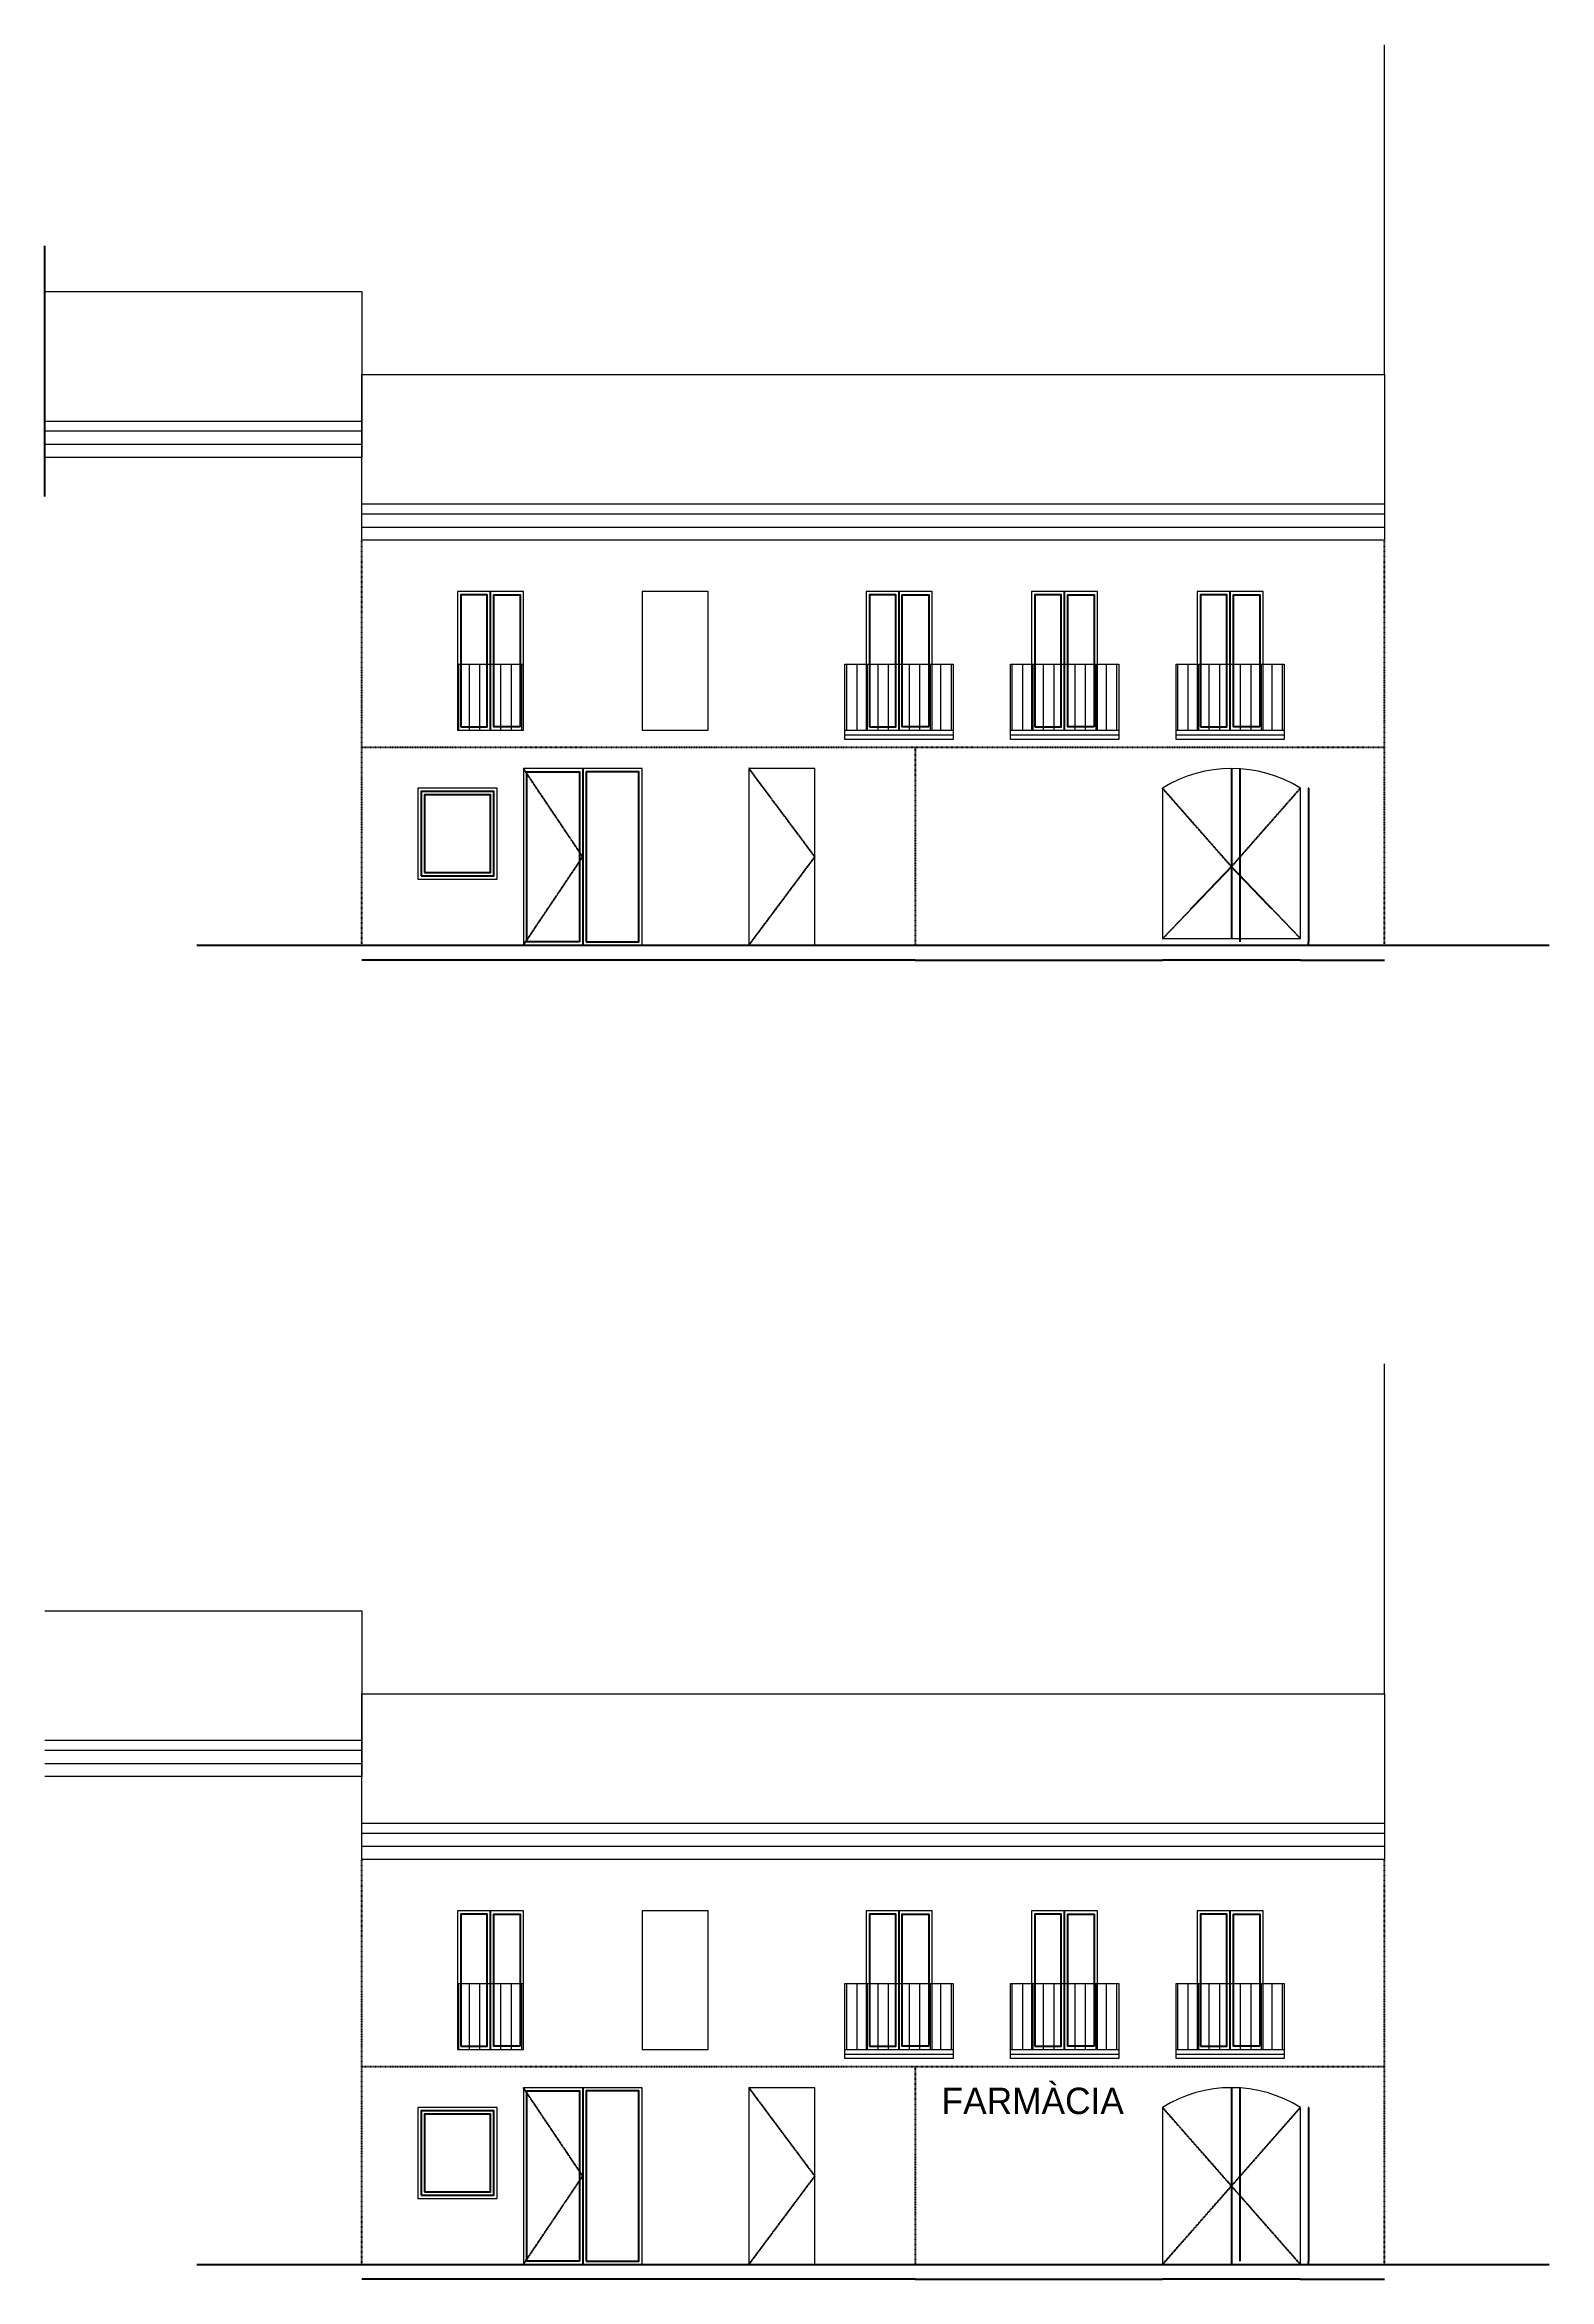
# Model space of a CAD drawing. Extents: x -50 to 69572, y -29139 to 50177.
# Drawn here: x 46762 to 69572, y 12082 to 45959 of the extents above; entities that cross this region are included whole.
import ezdxf

# ---------------------------------------------------------------- set-up
doc = ezdxf.new("R2010")
doc.units = 0
doc.header["$PDMODE"] = 1
doc.linetypes.add('ACAD_ISO03W100', pattern=[30, 12, -18])
doc.layers.get('DEFPOINTS').update_dxf_attribs({"color": 20})
for name, color, linetype in [('COTES', 123, 'Continuous'), ('DISCONTINUA', 52, 'ACAD_ISO03W100'), ('FUSTERIES', 144, 'Continuous'), ('PARETS', 6, 'Continuous')]:
    doc.layers.add(name, color=color, linetype=linetype)
doc.layers.add('PROJECCIÓ', color=52, linetype='Continuous', lineweight=13)
doc.layers.add('PROJECCIÓ SUAU', color=151, linetype='Continuous', lineweight=9)
doc.styles.add('ARIAL', font='')
doc.styles.get('ARIAL').set_extended_font_data('Century Gothic')
doc.dimstyles.new('Cotes Arnau', dxfattribs={"dimtxt": 0.1, "dimasz": 0.05, "dimexe": 0.05, "dimexo": 0.35, "dimgap": 0.04, "dimtad": 1, "dimlfac": 100, "dimrnd": 0.5, "dimtxsty": 'ARIAL', "dimblk1": 'Punta Cota', "dimblk2": 'Punta Cota Final', "dimsah": 1, "dimcen": 0, "dimse1": 1, "dimse2": 1, "dimadec": 0, "dimazin": 0, "dimtfac": 0.07, "dimtix": 1, "dimtmove": 0, "dimatfit": 2, "dimldrblk": 'NONE', "dimfxl": 0.05, "dimtolj": 1, "dimtzin": 0, "dimarcsym": 0})

# ---------------------------------------------------------------- blocks, each defined once
blk = doc.blocks.new('Punta Cota')
blk.add_line((0, -1), (0, 1))
blk = doc.blocks.new('Punta Cota Final')
blk.add_line((0, 1), (0, -1))
blk = doc.blocks.new('*D117')
at = {"layer": 'COTES', "color": 0, "linetype": 'ByBlock', "lineweight": -2, "transparency": 16777216}
blk.add_line((59959, 32082), (63709, 32082), dxfattribs=at)
at = {"layer": 'DEFPOINTS', "color": 0, "linetype": 'ByBlock', "transparency": 16777216}
for p in [(63709, 33307), (59959, 32307), (63709, 32082)]:
    blk.add_point(p, dxfattribs=at)
at = {"layer": 'COTES', "color": 0, "linetype": 'ByBlock', "lineweight": -2, "transparency": 16777216, "xscale": 0.03750000000000001, "yscale": 0.03750000000000001, "zscale": 0.03750000000000001, "rotation": 180}
blk.add_blockref('Punta Cota', (59959, 32082), dxfattribs=at)
at = {"layer": 'COTES', "color": 0, "linetype": 'ByBlock', "lineweight": -2, "transparency": 16777216, "xscale": 0.03750000000000001, "yscale": 0.03750000000000001, "zscale": 0.03750000000000001}
blk.add_blockref('Punta Cota Final', (63709, 32082), dxfattribs=at)
at = {"layer": 'COTES', "color": 0, "linetype": 'ByBlock', "transparency": 16777216, "insert": (61834, 32082), "char_height": 0.075, "attachment_point": 5, "style": 'ARIAL'}
blk.add_mtext('\\A1;375000', dxfattribs=at)
blk = doc.blocks.new('_None')
blk = doc.blocks.new('*D118')
at = {"layer": 'COTES', "color": 0, "linetype": 'ByBlock', "lineweight": -2, "transparency": 16777216}
blk.add_line((65799, 32082), (63709, 32082), dxfattribs=at)
at = {"layer": 'DEFPOINTS', "color": 0, "linetype": 'ByBlock', "transparency": 16777216}
for p in [(63709, 33307), (65799, 33307), (63709, 32082)]:
    blk.add_point(p, dxfattribs=at)
at = {"layer": 'COTES', "color": 0, "linetype": 'ByBlock', "lineweight": -2, "transparency": 16777216, "xscale": 0.03750000000000001, "yscale": 0.03750000000000001, "zscale": 0.03750000000000001}
for name, p, rotation in [('Punta Cota Final', (63709, 32082), 180.0000850010316), ('Punta Cota', (65799, 32082), 8.500103157338401e-05)]:
    blk.add_blockref(name, p, dxfattribs=dict(at, rotation=rotation))
at = {"layer": 'COTES', "color": 0, "linetype": 'ByBlock', "transparency": 16777216, "insert": (64754, 32082), "char_height": 0.075, "attachment_point": 5, "rotation": 0.0001, "style": 'ARIAL'}
blk.add_mtext('\\A1;209000', dxfattribs=at)
blk = doc.blocks.new('*D119')
at = {"layer": 'COTES', "color": 0, "linetype": 'ByBlock', "lineweight": -2, "transparency": 16777216}
blk.add_line((65799, 32082), (67072, 32082), dxfattribs=at)
at = {"layer": 'DEFPOINTS', "color": 0, "linetype": 'ByBlock', "transparency": 16777216}
for p in [(65799, 33307), (67072, 33307), (67072, 32082)]:
    blk.add_point(p, dxfattribs=at)
at = {"layer": 'COTES', "color": 0, "linetype": 'ByBlock', "lineweight": -2, "transparency": 16777216, "xscale": 0.03750000000000001, "yscale": 0.03750000000000001, "zscale": 0.03750000000000001}
for name, p, rotation in [('Punta Cota', (65799, 32082), 179.9999149989683), ('Punta Cota Final', (67072, 32082), 359.9999149989683)]:
    blk.add_blockref(name, p, dxfattribs=dict(at, rotation=rotation))
at = {"layer": 'COTES', "color": 0, "linetype": 'ByBlock', "transparency": 16777216, "insert": (66436, 32082), "char_height": 0.075, "attachment_point": 5, "rotation": 359.9999, "style": 'ARIAL'}
blk.add_mtext('\\A1;127309', dxfattribs=at)
blk = doc.blocks.new('*D120')
at = {"layer": 'COTES', "color": 0, "linetype": 'ByBlock', "lineweight": -2, "transparency": 16777216}
blk.add_line((64879, 34987), (64879, 32357), dxfattribs=at)
at = {"layer": 'DEFPOINTS', "color": 0, "linetype": 'ByBlock', "transparency": 16777216}
for p in [(64754, 34987), (64754, 32357), (64879, 32357)]:
    blk.add_point(p, dxfattribs=at)
at = {"layer": 'COTES', "color": 0, "linetype": 'ByBlock', "lineweight": -2, "transparency": 16777216, "xscale": 0.03750000000000001, "yscale": 0.03750000000000001, "zscale": 0.03750000000000001}
for name, p, rotation in [('Punta Cota', (64879, 34987), 90), ('Punta Cota Final', (64879, 32357), 270)]:
    blk.add_blockref(name, p, dxfattribs=dict(at, rotation=rotation))
at = {"layer": 'COTES', "color": 0, "linetype": 'ByBlock', "transparency": 16777216, "insert": (64879, 33672), "char_height": 0.075, "attachment_point": 5, "rotation": 90, "style": 'ARIAL'}
blk.add_mtext('\\A1;263000', dxfattribs=at)
blk = doc.blocks.new('*D116')
at = {"layer": 'COTES', "color": 0, "linetype": 'ByBlock', "lineweight": -2, "transparency": 16777216}
blk.add_line((65924, 34687), (65924, 32357), dxfattribs=at)
at = {"layer": 'DEFPOINTS', "color": 0, "linetype": 'ByBlock', "transparency": 16777216}
for p in [(65799, 34687), (65799, 32357), (65924, 32357)]:
    blk.add_point(p, dxfattribs=at)
at = {"layer": 'COTES', "color": 0, "linetype": 'ByBlock', "lineweight": -2, "transparency": 16777216, "xscale": 0.03750000000000001, "yscale": 0.03750000000000001, "zscale": 0.03750000000000001}
for name, p, rotation in [('Punta Cota', (65924, 34687), 90), ('Punta Cota Final', (65924, 32357), 270)]:
    blk.add_blockref(name, p, dxfattribs=dict(at, rotation=rotation))
at = {"layer": 'COTES', "color": 0, "linetype": 'ByBlock', "transparency": 16777216, "insert": (65924, 33522), "char_height": 0.075, "attachment_point": 5, "rotation": 90, "style": 'ARIAL'}
blk.add_mtext('\\A1;233000', dxfattribs=at)
blk = doc.blocks.new('*D124')
at = {"layer": 'COTES', "color": 0, "linetype": 'ByBlock', "lineweight": -2, "transparency": 16777216}
blk.add_line((65924, 32307), (65924, 32357), dxfattribs=at)
at = {"layer": 'DEFPOINTS', "color": 0, "linetype": 'ByBlock', "transparency": 16777216}
for p in [(65799, 32357), (65799, 32307), (65924, 32357)]:
    blk.add_point(p, dxfattribs=at)
at = {"layer": 'COTES', "color": 0, "linetype": 'ByBlock', "lineweight": -2, "transparency": 16777216, "xscale": 0.03750000000000001, "yscale": 0.03750000000000001, "zscale": 0.03750000000000001}
for name, p, rotation in [('Punta Cota Final', (65924, 32357), 90), ('Punta Cota', (65924, 32307), 270)]:
    blk.add_blockref(name, p, dxfattribs=dict(at, rotation=rotation))
at = {"layer": 'COTES', "color": 0, "linetype": 'ByBlock', "transparency": 16777216, "insert": (65924, 32332), "char_height": 0.075, "attachment_point": 5, "rotation": 90, "style": 'ARIAL'}
blk.add_mtext('\\A1;5000', dxfattribs=at)
blk = doc.blocks.new('*D132')
at = {"layer": 'COTES', "color": 0, "linetype": 'ByBlock', "lineweight": -2, "transparency": 16777216}
blk.add_line((59959, 32082), (51569, 32082), dxfattribs=at)
at = {"layer": 'DEFPOINTS', "color": 0, "linetype": 'ByBlock', "transparency": 16777216}
for p in [(51569, 32307), (59959, 32307), (51569, 32082)]:
    blk.add_point(p, dxfattribs=at)
at = {"layer": 'COTES', "color": 0, "linetype": 'ByBlock', "lineweight": -2, "transparency": 16777216, "xscale": 0.03750000000000001, "yscale": 0.03750000000000001, "zscale": 0.03750000000000001}
for name, p, rotation in [('Punta Cota Final', (51569, 32082), 179.9999538767327), ('Punta Cota', (59959, 32082), 359.9999538767327)]:
    blk.add_blockref(name, p, dxfattribs=dict(at, rotation=rotation))
at = {"layer": 'COTES', "color": 0, "linetype": 'ByBlock', "transparency": 16777216, "insert": (55764, 32082), "char_height": 0.075, "attachment_point": 5, "rotation": 360, "style": 'ARIAL'}
blk.add_mtext('\\A1;838990,5', dxfattribs=at)
blk = doc.blocks.new('*D134')
at = {"layer": 'COTES', "color": 0, "linetype": 'ByBlock', "lineweight": -2, "transparency": 16777216}
blk.add_line((59959, 12082), (63709, 12082), dxfattribs=at)
at = {"layer": 'DEFPOINTS', "color": 0, "linetype": 'ByBlock', "transparency": 16777216}
for p in [(63709, 13307), (59959, 12307), (63709, 12082)]:
    blk.add_point(p, dxfattribs=at)
at = {"layer": 'COTES', "color": 0, "linetype": 'ByBlock', "lineweight": -2, "transparency": 16777216, "xscale": 0.03750000000000001, "yscale": 0.03750000000000001, "zscale": 0.03750000000000001, "rotation": 180}
blk.add_blockref('Punta Cota', (59959, 12082), dxfattribs=at)
at = {"layer": 'COTES', "color": 0, "linetype": 'ByBlock', "lineweight": -2, "transparency": 16777216, "xscale": 0.03750000000000001, "yscale": 0.03750000000000001, "zscale": 0.03750000000000001}
blk.add_blockref('Punta Cota Final', (63709, 12082), dxfattribs=at)
at = {"layer": 'COTES', "color": 0, "linetype": 'ByBlock', "transparency": 16777216, "insert": (61834, 12082), "char_height": 0.075, "attachment_point": 5, "style": 'ARIAL'}
blk.add_mtext('\\A1;375000', dxfattribs=at)
blk = doc.blocks.new('*D135')
at = {"layer": 'COTES', "color": 0, "linetype": 'ByBlock', "lineweight": -2, "transparency": 16777216}
blk.add_line((65799, 12082), (63709, 12082), dxfattribs=at)
at = {"layer": 'DEFPOINTS', "color": 0, "linetype": 'ByBlock', "transparency": 16777216}
for p in [(63709, 13307), (65799, 13307), (63709, 12082)]:
    blk.add_point(p, dxfattribs=at)
at = {"layer": 'COTES', "color": 0, "linetype": 'ByBlock', "lineweight": -2, "transparency": 16777216, "xscale": 0.03750000000000001, "yscale": 0.03750000000000001, "zscale": 0.03750000000000001}
for name, p, rotation in [('Punta Cota Final', (63709, 12082), 180.0000850010316), ('Punta Cota', (65799, 12082), 8.500103157338401e-05)]:
    blk.add_blockref(name, p, dxfattribs=dict(at, rotation=rotation))
at = {"layer": 'COTES', "color": 0, "linetype": 'ByBlock', "transparency": 16777216, "insert": (64754, 12082), "char_height": 0.075, "attachment_point": 5, "rotation": 0.0001, "style": 'ARIAL'}
blk.add_mtext('\\A1;209000', dxfattribs=at)
blk = doc.blocks.new('*D136')
at = {"layer": 'COTES', "color": 0, "linetype": 'ByBlock', "lineweight": -2, "transparency": 16777216}
blk.add_line((65799, 12082), (67072, 12082), dxfattribs=at)
at = {"layer": 'DEFPOINTS', "color": 0, "linetype": 'ByBlock', "transparency": 16777216}
for p in [(65799, 13307), (67072, 13307), (67072, 12082)]:
    blk.add_point(p, dxfattribs=at)
at = {"layer": 'COTES', "color": 0, "linetype": 'ByBlock', "lineweight": -2, "transparency": 16777216, "xscale": 0.03750000000000001, "yscale": 0.03750000000000001, "zscale": 0.03750000000000001}
for name, p, rotation in [('Punta Cota', (65799, 12082), 179.9999149989683), ('Punta Cota Final', (67072, 12082), 359.9999149989683)]:
    blk.add_blockref(name, p, dxfattribs=dict(at, rotation=rotation))
at = {"layer": 'COTES', "color": 0, "linetype": 'ByBlock', "transparency": 16777216, "insert": (66436, 12082), "char_height": 0.075, "attachment_point": 5, "rotation": 359.9999, "style": 'ARIAL'}
blk.add_mtext('\\A1;127309', dxfattribs=at)
blk = doc.blocks.new('*D137')
at = {"layer": 'COTES', "color": 0, "linetype": 'ByBlock', "lineweight": -2, "transparency": 16777216}
blk.add_line((64879, 14987), (64879, 12357), dxfattribs=at)
at = {"layer": 'DEFPOINTS', "color": 0, "linetype": 'ByBlock', "transparency": 16777216}
for p in [(64754, 14987), (64754, 12357), (64879, 12357)]:
    blk.add_point(p, dxfattribs=at)
at = {"layer": 'COTES', "color": 0, "linetype": 'ByBlock', "lineweight": -2, "transparency": 16777216, "xscale": 0.03750000000000001, "yscale": 0.03750000000000001, "zscale": 0.03750000000000001}
for name, p, rotation in [('Punta Cota', (64879, 14987), 90), ('Punta Cota Final', (64879, 12357), 270)]:
    blk.add_blockref(name, p, dxfattribs=dict(at, rotation=rotation))
at = {"layer": 'COTES', "color": 0, "linetype": 'ByBlock', "transparency": 16777216, "insert": (64879, 13672), "char_height": 0.075, "attachment_point": 5, "rotation": 90, "style": 'ARIAL'}
blk.add_mtext('\\A1;263000', dxfattribs=at)
blk = doc.blocks.new('*D138')
at = {"layer": 'COTES', "color": 0, "linetype": 'ByBlock', "lineweight": -2, "transparency": 16777216}
blk.add_line((65924, 14687), (65924, 12357), dxfattribs=at)
at = {"layer": 'DEFPOINTS', "color": 0, "linetype": 'ByBlock', "transparency": 16777216}
for p in [(65799, 14687), (65799, 12357), (65924, 12357)]:
    blk.add_point(p, dxfattribs=at)
at = {"layer": 'COTES', "color": 0, "linetype": 'ByBlock', "lineweight": -2, "transparency": 16777216, "xscale": 0.03750000000000001, "yscale": 0.03750000000000001, "zscale": 0.03750000000000001}
for name, p, rotation in [('Punta Cota', (65924, 14687), 90), ('Punta Cota Final', (65924, 12357), 270)]:
    blk.add_blockref(name, p, dxfattribs=dict(at, rotation=rotation))
at = {"layer": 'COTES', "color": 0, "linetype": 'ByBlock', "transparency": 16777216, "insert": (65924, 13522), "char_height": 0.075, "attachment_point": 5, "rotation": 90, "style": 'ARIAL'}
blk.add_mtext('\\A1;233000', dxfattribs=at)
blk = doc.blocks.new('*D133')
at = {"layer": 'COTES', "color": 0, "linetype": 'ByBlock', "lineweight": -2, "transparency": 16777216}
blk.add_line((65924, 12307), (65924, 12357), dxfattribs=at)
at = {"layer": 'DEFPOINTS', "color": 0, "linetype": 'ByBlock', "transparency": 16777216}
for p in [(65799, 12357), (65799, 12307), (65924, 12357)]:
    blk.add_point(p, dxfattribs=at)
at = {"layer": 'COTES', "color": 0, "linetype": 'ByBlock', "lineweight": -2, "transparency": 16777216, "xscale": 0.03750000000000001, "yscale": 0.03750000000000001, "zscale": 0.03750000000000001}
for name, p, rotation in [('Punta Cota Final', (65924, 12357), 90), ('Punta Cota', (65924, 12307), 270)]:
    blk.add_blockref(name, p, dxfattribs=dict(at, rotation=rotation))
at = {"layer": 'COTES', "color": 0, "linetype": 'ByBlock', "transparency": 16777216, "insert": (65924, 12332), "char_height": 0.075, "attachment_point": 5, "rotation": 90, "style": 'ARIAL'}
blk.add_mtext('\\A1;5000', dxfattribs=at)
blk = doc.blocks.new('*D139')
at = {"layer": 'COTES', "color": 0, "linetype": 'ByBlock', "lineweight": -2, "transparency": 16777216}
blk.add_line((59959, 12082), (51569, 12082), dxfattribs=at)
at = {"layer": 'DEFPOINTS', "color": 0, "linetype": 'ByBlock', "transparency": 16777216}
for p in [(51569, 12307), (59959, 12307), (51569, 12082)]:
    blk.add_point(p, dxfattribs=at)
at = {"layer": 'COTES', "color": 0, "linetype": 'ByBlock', "lineweight": -2, "transparency": 16777216, "xscale": 0.03750000000000001, "yscale": 0.03750000000000001, "zscale": 0.03750000000000001}
for name, p, rotation in [('Punta Cota Final', (51569, 12082), 179.9999538767327), ('Punta Cota', (59959, 12082), 359.9999538767327)]:
    blk.add_blockref(name, p, dxfattribs=dict(at, rotation=rotation))
at = {"layer": 'COTES', "color": 0, "linetype": 'ByBlock', "transparency": 16777216, "insert": (55764, 12082), "char_height": 0.075, "attachment_point": 5, "rotation": 360, "style": 'ARIAL'}
blk.add_mtext('\\A1;838990,5', dxfattribs=at)

msp = doc.modelspace()

# ---------------------------------------------------------------- hatches: boundary and pattern name
at = {"layer": 'PROJECCIÓ SUAU'}
h = msp.add_hatch(dxfattribs=at)
h.set_pattern_fill('ANSI31', color=256, scale=50, angle=45)
h.set_pattern_definition([(90, (53519.05, 35566.67), (-158.75, 0), [])])
h.paths.add_polyline_path([(54019.05148, 36566.6691), (53019.05148, 36566.6691), (53019.05148, 35566.6691), (54019.05148, 35566.6691)])
h = msp.add_hatch(dxfattribs=at)
h.set_pattern_fill('ANSI31', color=256, scale=50, angle=45)
h.set_pattern_definition([(90, (59713.76, 35566.67), (-158.75, 0), [])])
h.paths.add_polyline_path([(60533.75656, 36566.6691), (58893.75656, 36566.6691), (58893.75656, 35566.6691), (60533.75656, 35566.6691)])
h = msp.add_hatch(dxfattribs=at)
h.set_pattern_fill('ANSI31', color=256, scale=50, angle=45)
h.set_pattern_definition([(90, (62223.76, 35566.67), (-158.75, 0), [])])
h.paths.add_polyline_path([(63043.75656, 36566.6691), (61403.75656, 36566.6691), (61403.75656, 35566.6691), (63043.75656, 35566.6691)])
h = msp.add_hatch(dxfattribs=at)
h.set_pattern_fill('ANSI31', color=256, scale=50, angle=45)
h.set_pattern_definition([(90, (64733.76, 35566.67), (-158.75, 0), [])])
h.paths.add_polyline_path([(65553.75656, 36566.6691), (63913.75656, 36566.6691), (63913.75656, 35566.6691), (65553.75656, 35566.6691)])
h = msp.add_hatch(dxfattribs=at)
h.set_pattern_fill('ANSI31', color=256, scale=50, angle=45)
h.set_pattern_definition([(90, (53519.05, 15566.67), (-158.75, 0), [])])
h.paths.add_polyline_path([(54019.05148, 16566.6691), (53019.05148, 16566.6691), (53019.05148, 15566.6691), (54019.05148, 15566.6691)])
h = msp.add_hatch(dxfattribs=at)
h.set_pattern_fill('ANSI31', color=256, scale=50, angle=45)
h.set_pattern_definition([(90, (59713.76, 15566.67), (-158.75, 0), [])])
h.paths.add_polyline_path([(60533.75656, 16566.6691), (58893.75656, 16566.6691), (58893.75656, 15566.6691), (60533.75656, 15566.6691)])
h = msp.add_hatch(dxfattribs=at)
h.set_pattern_fill('ANSI31', color=256, scale=50, angle=45)
h.set_pattern_definition([(90, (62223.76, 15566.67), (-158.75, 0), [])])
h.paths.add_polyline_path([(63043.75656, 16566.6691), (61403.75656, 16566.6691), (61403.75656, 15566.6691), (63043.75656, 15566.6691)])
h = msp.add_hatch(dxfattribs=at)
h.set_pattern_fill('ANSI31', color=256, scale=50, angle=45)
h.set_pattern_definition([(90, (64733.76, 15566.67), (-158.75, 0), [])])
h.paths.add_polyline_path([(65553.75656, 16566.6691), (63913.75656, 16566.6691), (63913.75656, 15566.6691), (65553.75656, 15566.6691)])

# ---------------------------------------------------------------- linework, layer by layer
msp.add_lwpolyline([(46762.02028, 39108.04427), (46762.02028, 42910.756)])
at = {"layer": 'DISCONTINUA', "ltscale": 0.005}
for points in [[(51569.14639, 32306.6691), (51569.14639, 38446.6691)], [(67072.14269, 32306.6691), (67072.14269, 38446.6691)], [(51569.14639, 35306.6691), (67072.14269, 35306.6691)], [(59959.05148, 35306.6691), (59959.05148, 32306.6691)], [(54019.05148, 32306.6691), (54919.05148, 33646.6691), (54019.05148, 34986.6691)], [(57438.46164, 32306.6691), (58438.46164, 33646.6691), (57438.46164, 34986.6691)], [(63709.05148, 32406.6691), (64754.05148, 33496.6691), (63709.05148, 34686.6691)], [(65799.05148, 32406.6691), (64754.05148, 33496.6691), (65799.05148, 34686.6691)], [(51569.14639, 12306.6691), (51569.14639, 18446.6691)], [(67072.14269, 12306.6691), (67072.14269, 18446.6691)], [(51569.14639, 15306.6691), (67072.14269, 15306.6691)], [(59959.05148, 15306.6691), (59959.05148, 12306.6691)], [(54019.05148, 12306.6691), (54919.05148, 13646.6691), (54019.05148, 14986.6691)], [(57438.46164, 12306.6691), (58438.46164, 13646.6691), (57438.46164, 14986.6691)], [(63709.05148, 12306.6691), (64754.05148, 13496.6691), (63709.05148, 14686.6691)], [(65799.05148, 12306.6691), (64754.05148, 13496.6691), (65799.05148, 14686.6691)]]:
    msp.add_lwpolyline(points, dxfattribs=at)
at = {"layer": 'FUSTERIES'}
for points in [[(53069.05148, 35616.6691), (53469.05148, 35616.6691), (53469.05148, 37616.6691), (53069.05148, 37616.6691)], [(53969.05148, 35616.6691), (53569.05148, 35616.6691), (53569.05148, 37616.6691), (53969.05148, 37616.6691)], [(59263.75656, 35616.6691), (59663.75656, 35616.6691), (59663.75656, 37616.6691), (59263.75656, 37616.6691)], [(60163.75656, 35616.6691), (59763.75656, 35616.6691), (59763.75656, 37616.6691), (60163.75656, 37616.6691)], [(61773.75656, 35616.6691), (62173.75656, 35616.6691), (62173.75656, 37616.6691), (61773.75656, 37616.6691)], [(62673.75656, 35616.6691), (62273.75656, 35616.6691), (62273.75656, 37616.6691), (62673.75656, 37616.6691)], [(64283.75656, 35616.6691), (64683.75656, 35616.6691), (64683.75656, 37616.6691), (64283.75656, 37616.6691)], [(65183.75656, 35616.6691), (64783.75656, 35616.6691), (64783.75656, 37616.6691), (65183.75656, 37616.6691)], [(54869.05148, 32356.6691), (54069.05148, 32356.6691), (54069.05148, 34936.6691), (54869.05148, 34936.6691)], [(54969.05148, 32356.6691), (55769.05148, 32356.6691), (55769.05148, 34936.6691), (54969.05148, 34936.6691)], [(52469.05148, 33356.6691), (53569.05148, 33356.6691), (53569.05148, 34636.6691), (52469.05148, 34636.6691)], [(52519.05148, 33406.6691), (53519.05148, 33406.6691), (53519.05148, 34586.6691), (52519.05148, 34586.6691)], [(53069.05148, 15616.6691), (53469.05148, 15616.6691), (53469.05148, 17616.6691), (53069.05148, 17616.6691)], [(53969.05148, 15616.6691), (53569.05148, 15616.6691), (53569.05148, 17616.6691), (53969.05148, 17616.6691)], [(59263.75656, 15616.6691), (59663.75656, 15616.6691), (59663.75656, 17616.6691), (59263.75656, 17616.6691)], [(60163.75656, 15616.6691), (59763.75656, 15616.6691), (59763.75656, 17616.6691), (60163.75656, 17616.6691)], [(61773.75656, 15616.6691), (62173.75656, 15616.6691), (62173.75656, 17616.6691), (61773.75656, 17616.6691)], [(62673.75656, 15616.6691), (62273.75656, 15616.6691), (62273.75656, 17616.6691), (62673.75656, 17616.6691)], [(64283.75656, 15616.6691), (64683.75656, 15616.6691), (64683.75656, 17616.6691), (64283.75656, 17616.6691)], [(65183.75656, 15616.6691), (64783.75656, 15616.6691), (64783.75656, 17616.6691), (65183.75656, 17616.6691)], [(54869.05148, 12356.6691), (54069.05148, 12356.6691), (54069.05148, 14936.6691), (54869.05148, 14936.6691)], [(54969.05148, 12356.6691), (55769.05148, 12356.6691), (55769.05148, 14936.6691), (54969.05148, 14936.6691)], [(52469.05148, 13356.6691), (53569.05148, 13356.6691), (53569.05148, 14636.6691), (52469.05148, 14636.6691)], [(52519.05148, 13406.6691), (53519.05148, 13406.6691), (53519.05148, 14586.6691), (52519.05148, 14586.6691)]]:
    msp.add_lwpolyline(points, close=True, dxfattribs=at)
for points in [[(53519.05148, 35566.6691), (53519.05148, 37666.6691)], [(59713.75656, 35566.6691), (59713.75656, 37666.6691)], [(62223.75656, 35566.6691), (62223.75656, 37666.6691)], [(64733.75656, 35566.6691), (64733.75656, 37666.6691)], [(54919.05148, 34986.6691), (54919.05148, 32306.6691)], [(64754.05148, 34986.6691), (64754.05148, 32406.6691)], [(53519.05148, 15566.6691), (53519.05148, 17666.6691)], [(59713.75656, 15566.6691), (59713.75656, 17666.6691)], [(62223.75656, 15566.6691), (62223.75656, 17666.6691)], [(64733.75656, 15566.6691), (64733.75656, 17666.6691)], [(54919.05148, 14986.6691), (54919.05148, 12306.6691)], [(64754.05148, 14986.6691), (64754.05148, 12306.6691)]]:
    msp.add_lwpolyline(points, dxfattribs=at)
at = {"layer": 'PARETS'}
for points in [[(49069.14639, 32306.6691), (69572.14269, 32306.6691)], [(49069.14639, 12306.6691), (69572.14269, 12306.6691)]]:
    msp.add_lwpolyline(points, dxfattribs=at)
at = {"layer": 'PROJECCIÓ'}
for points in [[(67072.14269, 40958.6691), (67072.14269, 45958.6691)], [(46762.02028, 42214.6691), (51569.14639, 42214.6691), (51569.14639, 39702.6691), (46762.02028, 39702.6691)], [(46762.02028, 40252.6691), (51569.14639, 40252.6691)], [(51569.14639, 38996.6691), (67072.14269, 38996.6691)], [(53019.05148, 36566.6691), (54019.05148, 36566.6691)], [(58893.75656, 35566.6691), (58893.75656, 36566.6691), (60533.75656, 36566.6691), (60533.75656, 35566.6691)], [(61403.75656, 35566.6691), (61403.75656, 36566.6691), (63043.75656, 36566.6691), (63043.75656, 35566.6691)], [(63913.75656, 35566.6691), (63913.75656, 36566.6691), (65553.75656, 36566.6691), (65553.75656, 35566.6691)], [(67072.14269, 20958.6691), (67072.14269, 25958.6691)], [(46762.02028, 22214.6691), (51569.14639, 22214.6691), (51569.14639, 19702.6691), (46762.02028, 19702.6691)], [(46762.02028, 20252.6691), (51569.14639, 20252.6691)], [(51569.14639, 18996.6691), (67072.14269, 18996.6691)], [(53019.05148, 16566.6691), (54019.05148, 16566.6691)], [(58893.75656, 15566.6691), (58893.75656, 16566.6691), (60533.75656, 16566.6691), (60533.75656, 15566.6691)], [(61403.75656, 15566.6691), (61403.75656, 16566.6691), (63043.75656, 16566.6691), (63043.75656, 15566.6691)], [(63913.75656, 15566.6691), (63913.75656, 16566.6691), (65553.75656, 16566.6691), (65553.75656, 15566.6691)]]:
    msp.add_lwpolyline(points, dxfattribs=at)
for points in [[(51569.14639, 40958.6691), (67072.14269, 40958.6691), (67072.14269, 38446.6691), (51569.14639, 38446.6691)], [(53019.05148, 35566.6691), (54019.05148, 35566.6691), (54019.05148, 37666.6691), (53019.05148, 37666.6691)], [(55819.05148, 35566.6691), (56819.05148, 35566.6691), (56819.05148, 37666.6691), (55819.05148, 37666.6691)], [(59213.75656, 35566.6691), (60213.75656, 35566.6691), (60213.75656, 37666.6691), (59213.75656, 37666.6691)], [(61723.75656, 35566.6691), (62723.75656, 35566.6691), (62723.75656, 37666.6691), (61723.75656, 37666.6691)], [(64233.75656, 35566.6691), (65233.75656, 35566.6691), (65233.75656, 37666.6691), (64233.75656, 37666.6691)], [(58893.75656, 35566.6691), (60533.75656, 35566.6691), (60533.75656, 35426.6691), (58893.75656, 35426.6691)], [(61403.75656, 35566.6691), (63043.75656, 35566.6691), (63043.75656, 35426.6691), (61403.75656, 35426.6691)], [(63913.75656, 35566.6691), (65553.75656, 35566.6691), (65553.75656, 35426.6691), (63913.75656, 35426.6691)], [(54019.05148, 32306.6691), (55819.05148, 32306.6691), (55819.05148, 34986.6691), (54019.05148, 34986.6691)], [(57438.46164, 32306.6691), (58438.46164, 32306.6691), (58438.46164, 34986.6691), (57438.46164, 34986.6691)], [(52419.05148, 33306.6691), (53619.05148, 33306.6691), (53619.05148, 34686.6691), (52419.05148, 34686.6691)], [(51569.14639, 20958.6691), (67072.14269, 20958.6691), (67072.14269, 18446.6691), (51569.14639, 18446.6691)], [(53019.05148, 15566.6691), (54019.05148, 15566.6691), (54019.05148, 17666.6691), (53019.05148, 17666.6691)], [(55819.05148, 15566.6691), (56819.05148, 15566.6691), (56819.05148, 17666.6691), (55819.05148, 17666.6691)], [(59213.75656, 15566.6691), (60213.75656, 15566.6691), (60213.75656, 17666.6691), (59213.75656, 17666.6691)], [(61723.75656, 15566.6691), (62723.75656, 15566.6691), (62723.75656, 17666.6691), (61723.75656, 17666.6691)], [(64233.75656, 15566.6691), (65233.75656, 15566.6691), (65233.75656, 17666.6691), (64233.75656, 17666.6691)], [(58893.75656, 15566.6691), (60533.75656, 15566.6691), (60533.75656, 15426.6691), (58893.75656, 15426.6691)], [(61403.75656, 15566.6691), (63043.75656, 15566.6691), (63043.75656, 15426.6691), (61403.75656, 15426.6691)], [(63913.75656, 15566.6691), (65553.75656, 15566.6691), (65553.75656, 15426.6691), (63913.75656, 15426.6691)], [(54019.05148, 12306.6691), (55819.05148, 12306.6691), (55819.05148, 14986.6691), (54019.05148, 14986.6691)], [(57438.46164, 12306.6691), (58438.46164, 12306.6691), (58438.46164, 14986.6691), (57438.46164, 14986.6691)], [(52419.05148, 13306.6691), (53619.05148, 13306.6691), (53619.05148, 14686.6691), (52419.05148, 14686.6691)]]:
    msp.add_lwpolyline(points, close=True, dxfattribs=at)
at = {"layer": 'PROJECCIÓ', "transparency": 33554687}
for points in [[(63709.05148, 32406.6691), (65799.05148, 32406.6691), (65799.05148, 34686.6691, 0.2870813397), (63709.05148, 34686.6691)], [(63709.05148, 12306.6691), (65799.05148, 12306.6691), (65799.05148, 14686.6691, 0.2870813397), (63709.05148, 14686.6691)]]:
    msp.add_lwpolyline(points, format="xyb", close=True, dxfattribs=at)
at = {"layer": 'PROJECCIÓ SUAU'}
for points in [[(46762.02028, 40102.6691), (51569.14639, 40102.6691)], [(46762.02028, 39902.6691), (51569.14639, 39902.6691)], [(51569.14639, 38846.6691), (67072.14269, 38846.6691)], [(51569.14639, 38646.6691), (67072.14269, 38646.6691)], [(58893.75656, 35496.6691), (60533.75656, 35496.6691)], [(61403.75656, 35496.6691), (63043.75656, 35496.6691)], [(63913.75656, 35496.6691), (65553.75656, 35496.6691)], [(46762.02028, 20102.6691), (51569.14639, 20102.6691)], [(46762.02028, 19902.6691), (51569.14639, 19902.6691)], [(51569.14639, 18846.6691), (67072.14269, 18846.6691)], [(51569.14639, 18646.6691), (67072.14269, 18646.6691)], [(58893.75656, 15496.6691), (60533.75656, 15496.6691)], [(61403.75656, 15496.6691), (63043.75656, 15496.6691)], [(63913.75656, 15496.6691), (65553.75656, 15496.6691)]]:
    msp.add_lwpolyline(points, dxfattribs=at)

# ---------------------------------------------------------------- texts
at = {"layer": 'FUSTERIES', "insert": (60359.05148, 14986.6691), "char_height": 400, "attachment_point": 1, "style": 'ARIAL'}
msp.add_mtext_dynamic_manual_height_columns('{\\fMontserrat|b0|i0|c0|p2;FARMÀCIA}', width=3102.0869357, gutter_width=11250, heights=[0], dxfattribs=at)

# ---------------------------------------------------------------- dimensions: what is measured, and where the dimension line sits
at = {"layer": 'COTES', "linetype": 'ByBlock'}
for base, p1, p2, angle, picture, middle in [((64879.05159, 32356.6691), (64754.05221, 34986.6691), (64754.05148, 32356.6691), 270, '*D120', (64878.9822, 33671.6691)), ((65924.05159, 32356.6691), (65799.05148, 34686.6691), (65799.05148, 32356.6691), 270, '*D116', (65923.9822, 33521.6691)), ((63709.0517, 32081.67031), (59959.05148, 32306.6691), (63709.0517, 33306.6703), 0.000046123, '*D117', (61834.05159, 32081.7397)), ((63709.05352, 32081.67031), (65799.05148, 33306.67242), (63709.0517, 33306.6703), 180.000085001, '*D118', (64754.05341, 32081.74125)), ((67072.14087, 32081.67152), (65799.05148, 33306.67242), (67072.14269, 33306.6703), 359.999914999, '*D119', (66435.59527, 32081.74185)), ((51569.14621, 32081.67404), (59959.05148, 32306.6691), (51569.14639, 32306.6691), 179.999953877, '*D132', (55764.09876, 32081.7435)), ((65924.05159, 32356.6691), (65799.05148, 32306.6691), (65799.05148, 32356.6691), 90, '*D124', (65923.9822, 32331.6691)), ((64879.05159, 12356.6691), (64754.05221, 14986.6691), (64754.05148, 12356.6691), 270, '*D137', (64878.9822, 13671.6691)), ((65924.05159, 12356.6691), (65799.05148, 14686.6691), (65799.05148, 12356.6691), 270, '*D138', (65923.9822, 13521.6691)), ((63709.0517, 12081.67031), (59959.05148, 12306.6691), (63709.0517, 13306.6703), 0.000046123, '*D134', (61834.05159, 12081.7397)), ((63709.05352, 12081.67031), (65799.05148, 13306.67242), (63709.0517, 13306.6703), 180.000085001, '*D135', (64754.05341, 12081.74125)), ((67072.14087, 12081.67152), (65799.05148, 13306.67242), (67072.14269, 13306.6703), 359.999914999, '*D136', (66435.59527, 12081.74185)), ((51569.14621, 12081.67404), (59959.05148, 12306.6691), (51569.14639, 12306.6691), 179.999953877, '*D139', (55764.09876, 12081.7435)), ((65924.05159, 12356.6691), (65799.05148, 12306.6691), (65799.05148, 12356.6691), 90, '*D133', (65923.9822, 12331.6691))]:
    dim = msp.add_linear_dim(base=base, p1=p1, p2=p2, angle=angle, dimstyle='Cotes Arnau', override={"dimscale": 0.75}, dxfattribs=at)
    dim.commit()
    dim.dimension.update_dxf_attribs({"geometry": picture, "text_midpoint": middle})

doc.saveas('drawing.dxf')
